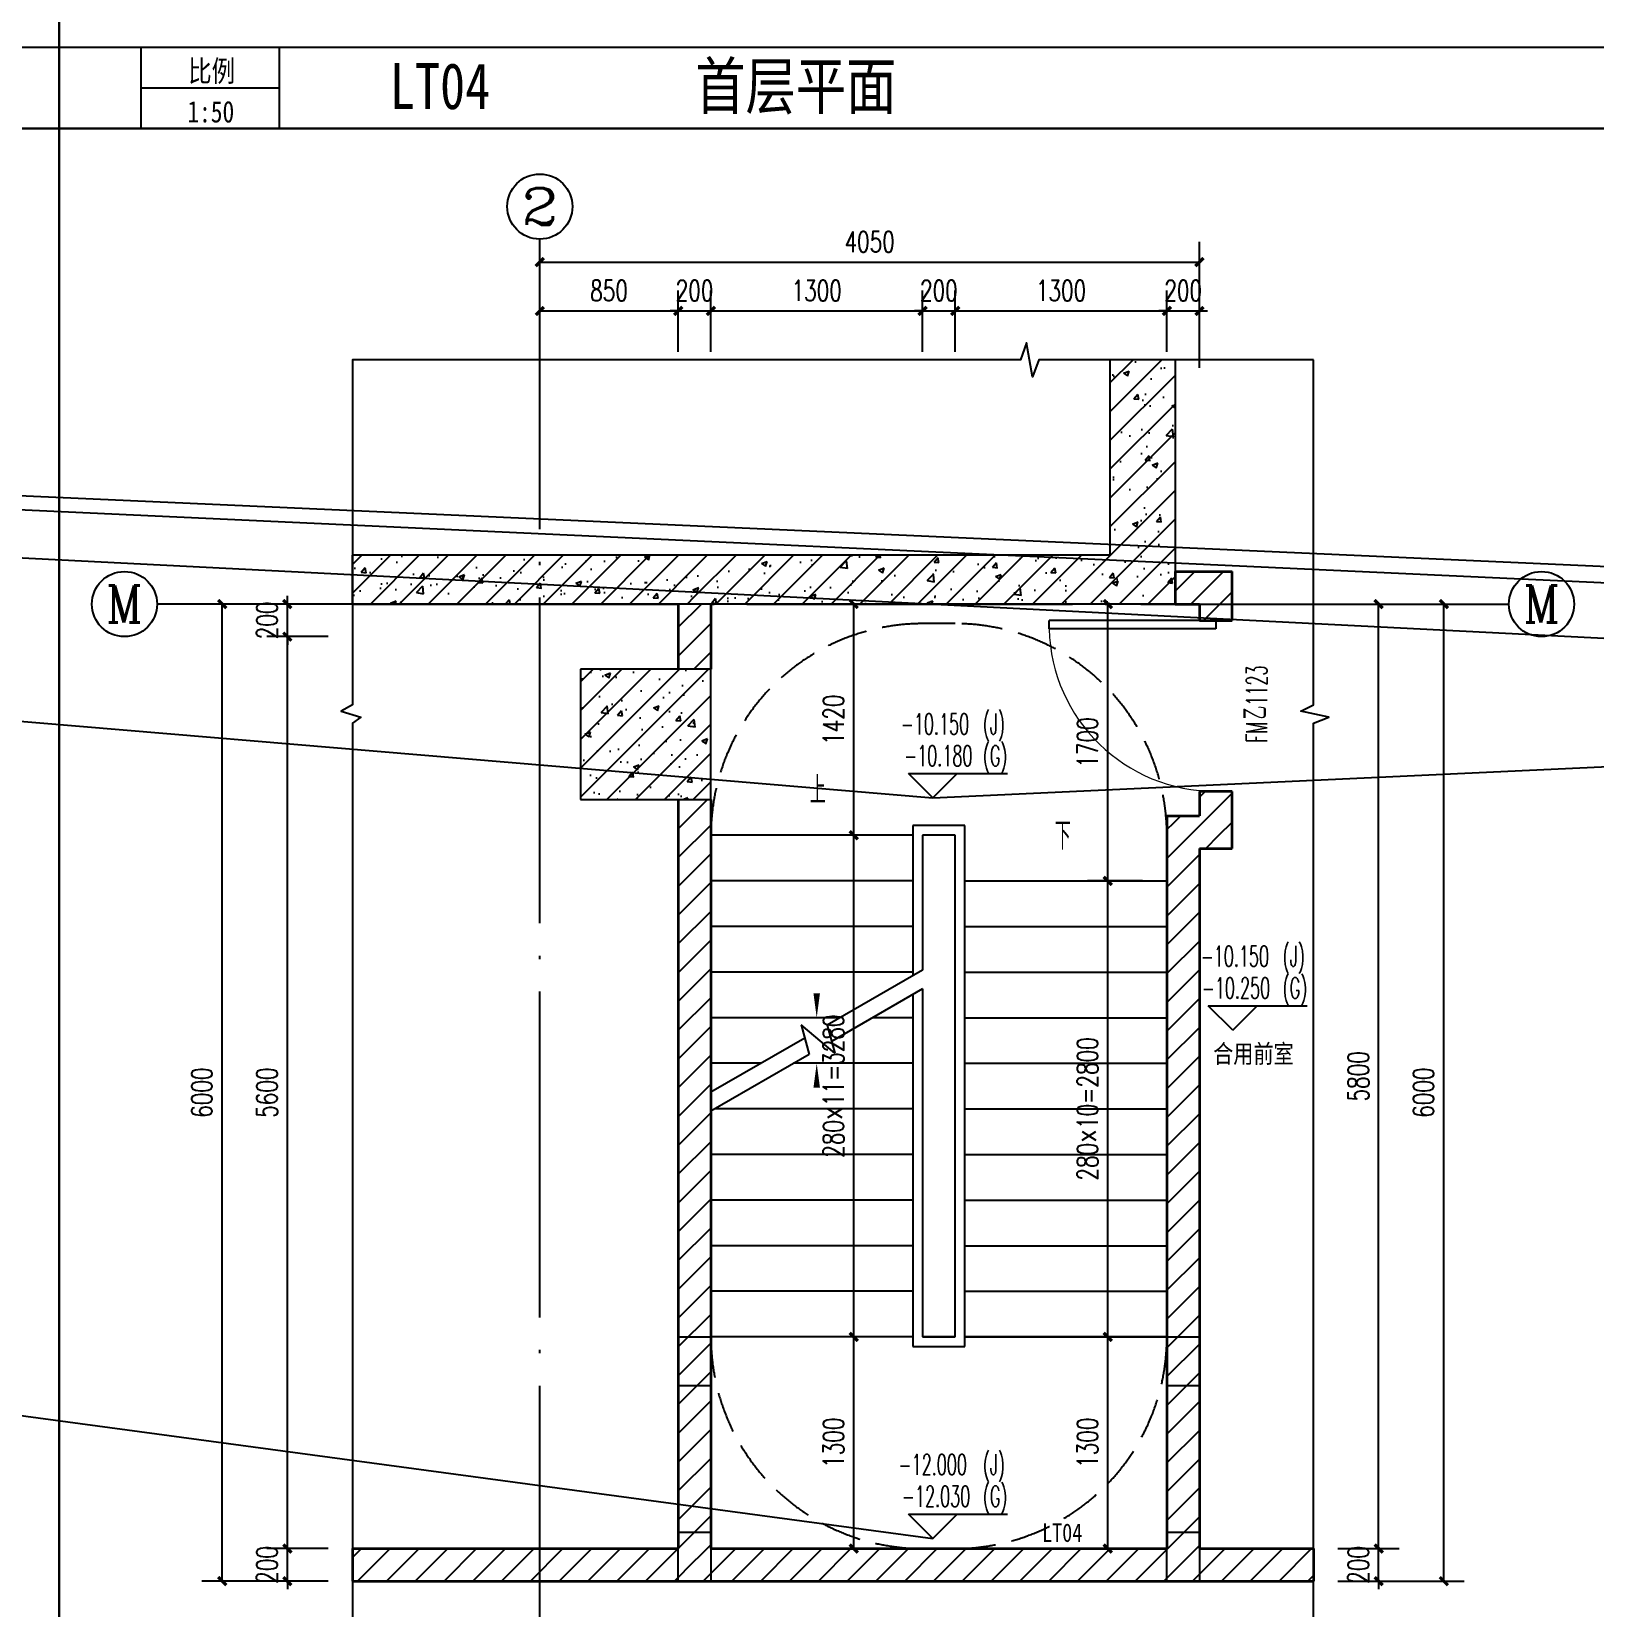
# Model space of a CAD drawing. Header units: millimetres. Extents: x 434053 to 1059003, y -2417481 to 936527.
# Drawn here: x 588680 to 598276, y -1800838 to -1791160 of the extents above; entities that cross this region are included whole.
import ezdxf
from ezdxf.enums import TextEntityAlignment as Align

# ---------------------------------------------------------------- set-up
doc = ezdxf.new("R2010")
doc.units = ezdxf.units.MM
doc.header["$LTSCALE"] = 1000
doc.header["$MEASUREMENT"] = 0
doc.linetypes.add('DASH', pattern=[0.35, 0.25, -0.1])
doc.linetypes.add('DOTE', pattern=[2.42, 2, -0.2, 0.02, -0.2])
doc.layers.get('Defpoints').update_dxf_attribs({"color": 6})
doc.layers.add('20221202建筑修改', color=6, linetype='Continuous', plot=False)
doc.layers.add('A-ANNO-TEXT', color=7, linetype='Continuous', lineweight=25)
doc.layers.add('A-WALL', color=5, linetype='Continuous', lineweight=35)
for name, color, linetype in [('A-AXIS', 16, 'DOTE'), ('A-WALL-PATT', 8, 'Continuous'), ('AXIS', 3, 'Continuous'), ('AXIS_TEXT', 7, 'Continuous'), ('COLUMN', 5, 'Continuous'), ('DIM_ELEV', 3, 'Continuous'), ('DIM_SYMB', 3, 'Continuous'), ('DOOR_FIRE', 4, 'Continuous'), ('DOOR_FIRE_TEXT', 7, 'Continuous'), ('HZHZNEWPLOTLAYER#@$TT', 7, 'Continuous'), ('PUB_DIM', 83, 'Continuous'), ('PUB_HATCH', 8, 'Continuous'), ('PUB_TEXT', 7, 'Continuous'), ('STAIR', 2, 'Continuous'), ('TZ', 6, 'Continuous'), ('人防墙', 6, 'Continuous')]:
    doc.layers.add(name, color=color, linetype=linetype)
doc.styles.add('_TCH_AXIS', font='COMPLEX', dxfattribs={"bigfont": 'GBCBIG'})
doc.styles.add('_TCH_DIM', font='SIMPLEX.shx', dxfattribs={"width": 0.8, "height": 3, "bigfont": 'GBCBIG.shx'})
doc.styles.add('_TCH_DIM_T3', font='SIMPLEX', dxfattribs={"width": 0.705882, "bigfont": 'GBCBIG'})
doc.styles.add('_TCH_WINDOW', font='SIMPLEX.shx', dxfattribs={"width": 0.8, "height": 3.5, "bigfont": 'GBCBIG.shx'})
doc.styles.add('COMPLEX', font='COMPLEX')
doc.styles.add('TITXV', font='', dxfattribs={"width": 0.8})
doc.styles.add('宋体', font='', dxfattribs={"width": 0.8})
doc.styles.get('TITXV').set_extended_font_data('SimSun')
doc.styles.get('宋体').set_extended_font_data('SimSun')
doc.dimstyles.new('_TCH_ARCH&&50', dxfattribs={"dimtxt": 127.5, "dimasz": 50, "dimexe": 125, "dimexo": 150, "dimgap": 61.25, "dimtad": 1, "dimdec": 0, "dimzin": 0, "dimdsep": 46, "dimtxsty": '_TCH_DIM_T3', "dimblk": 'ARCHTICK', "dimcen": 0.09, "dimclrt": 7, "dimazin": 2, "dimtfac": 1, "dimtdec": 0, "dimtix": 1, "dimtmove": 2, "dimatfit": 3, "dimfxl": 1, "dimtolj": 1, "dimtzin": 0, "dimarcsym": 0})
pattern_1 = [(45, (-1713816.56, -1462893.01), (-88.388383, 88.388383), [])]
pattern_2 = [(45, (-1713816.56, -1462982.77), (-88.3883476, 88.3883476), []), (50, (-1713816.56, -1462982.77), (358.63009, -31.376067), [37.5, -412.5]), (355, (-1713816.56, -1462982.77), (-69.375667, 376.096067), [30, -330]), (100.4514, (-1713786.68, -1462985.4), (289.25469, 344.71977), [31.870095, -350.571056]), (46.1842, (-1713816.56, -1462882.77), (533.620524, -82.75951), [56.25, -618.75]), (96.6356, (-1713772.1, -1462889.67), (467.33135, 487.05894), [47.80514, -525.8565]), (351.1842, (-1713816.56, -1462882.77), (467.33097, 487.0593), [45, -495]), (21, (-1713766.56, -1462907.77), (298.453526, -201.309445), [37.5, -412.5]), (326, (-1713766.56, -1462907.77), (121.657666, 362.57502), [30, -330]), (71.4514, (-1713741.7, -1462924.55), (420.111314, 161.26525), [31.870095, -350.571056]), (37.5, (-1713816.56, -1462982.77), (6.079928, 166.446927), [0, -326, 0, -335, 0, -331.25]), (7.5, (-1713816.56, -1462982.77), (131.534769, 197.205856), [0, -191, 0, -318.5, 0, -126.25]), (327.5, (-1713928.06, -1462982.77), (266.911218, -11.277436), [0, -125, 0, -390, 0, -517.5]), (317.5, (-1713978.06, -1462982.77), (291.593085, 50.05249), [0, -162.5, 0, -259, 0, -367.5])]

# ---------------------------------------------------------------- blocks, each defined once
blk = doc.blocks.new('A$C1A944FEE')
for p, q in [((0, 500), (9550, 500)), ((500, 500), (500, 0)), ((1350, 500), (1350, 0)), ((500, 250), (1350, 250))]:
    blk.add_line(p, q)
blk.add_lwpolyline([(0, 11820), (9550, 11820), (9550, 0), (0, 0)], close=True)
at = {"layer": 'PUB_TEXT', "style": '宋体', "width": 0.8}
for s, p in [('比例', (791.2, 287.5)), ('1:50', (786.2, 37.5))]:
    blk.add_text(s, height=132.17, dxfattribs=at).set_placement(p)
blk = doc.blocks.new('_AXISO')
blk.add_circle((0, 0), 0.5)
at = {"layer": 'AXIS_TEXT', "style": 'COMPLEX', "width": 1.041667}
blk.add_attdef('A', text='', height=0.56, dxfattribs=at).set_placement((-0.25, -0.28), (0.25, -0.28), align=Align.FIT)
blk = doc.blocks.new('_ArchTick')
at = {"color": 0, "linetype": 'ByBlock', "const_width": 0.4}
blk.add_lwpolyline([(-0.5, -0.5), (0.5, 0.5)], dxfattribs=at)
blk = doc.blocks.new('*D2411')
at = {"layer": 'Defpoints', "color": 0, "transparency": 16777216}
for p in [(6800, 10500), (2750, 9700), (6800, 9700)]:
    blk.add_point(p, dxfattribs=at)
at = {"layer": 'PUB_DIM', "color": 0, "lineweight": -2, "transparency": 16777216}
for p, q in [((2750, 9850), (2750, 10625)), ((6800, 9850), (6800, 10625)), ((2750, 10500), (6800, 10500))]:
    blk.add_line(p, q, dxfattribs=at)
at = {"layer": 'PUB_DIM', "color": 0, "lineweight": -2, "transparency": 16777216, "xscale": 50, "yscale": 50, "zscale": 50, "rotation": 180}
blk.add_blockref('_ArchTick', (2750, 10500), dxfattribs=at)
at = {"layer": 'PUB_DIM', "color": 0, "lineweight": -2, "transparency": 16777216, "xscale": 50, "yscale": 50, "zscale": 50}
blk.add_blockref('_ArchTick', (6800, 10500), dxfattribs=at)
at = {"layer": 'PUB_DIM', "color": 7, "transparency": 16777216, "insert": (4775, 10625), "char_height": 127.5, "attachment_point": 5, "style": '_TCH_DIM_T3'}
blk.add_mtext('\\A1;4050', dxfattribs=at)
blk = doc.blocks.new('*D2413')
at = {"layer": 'Defpoints', "color": 0, "transparency": 16777216}
for p in [(800, 8400), (1600, 8400), (1600, 2400)]:
    blk.add_point(p, dxfattribs=at)
at = {"layer": 'PUB_DIM', "color": 0, "lineweight": -2, "transparency": 16777216}
for p, q in [((1450, 8400), (675, 8400)), ((800, 2400), (800, 8400)), ((1450, 2400), (675, 2400))]:
    blk.add_line(p, q, dxfattribs=at)
at = {"layer": 'PUB_DIM', "color": 0, "lineweight": -2, "transparency": 16777216, "xscale": 50, "yscale": 50, "zscale": 50}
for p, rotation in [((800, 8400), 90), ((800, 2400), 270)]:
    blk.add_blockref('_ArchTick', p, dxfattribs=dict(at, rotation=rotation))
at = {"layer": 'PUB_DIM', "color": 7, "transparency": 16777216, "insert": (675, 5400), "char_height": 127.5, "attachment_point": 5, "rotation": 90, "style": '_TCH_DIM_T3'}
blk.add_mtext('\\A1;6000', dxfattribs=at)
blk = doc.blocks.new('*D2414')
at = {"layer": 'Defpoints', "color": 0, "transparency": 16777216}
for p in [(7500, 8400), (8300, 8400), (7500, 2400)]:
    blk.add_point(p, dxfattribs=at)
at = {"layer": 'PUB_DIM', "color": 0, "lineweight": -2, "transparency": 16777216}
for p, q in [((7650, 8400), (8425, 8400)), ((8300, 2400), (8300, 8400)), ((7650, 2400), (8425, 2400))]:
    blk.add_line(p, q, dxfattribs=at)
at = {"layer": 'PUB_DIM', "color": 0, "lineweight": -2, "transparency": 16777216, "xscale": 50, "yscale": 50, "zscale": 50}
for p, rotation in [((8300, 8400), 90), ((8300, 2400), 270)]:
    blk.add_blockref('_ArchTick', p, dxfattribs=dict(at, rotation=rotation))
at = {"layer": 'PUB_DIM', "color": 7, "transparency": 16777216, "insert": (8175, 5400), "char_height": 127.5, "attachment_point": 5, "rotation": 90, "style": '_TCH_DIM_T3'}
blk.add_mtext('\\A1;6000', dxfattribs=at)
blk = doc.blocks.new('*D2415')
at = {"layer": 'Defpoints', "color": 0, "transparency": 16777216}
for p in [(1200, 8400), (1600, 8400), (1600, 8200)]:
    blk.add_point(p, dxfattribs=at)
at = {"layer": 'PUB_DIM', "color": 0, "lineweight": -2, "transparency": 16777216}
for p, q in [((1200, 8400), (1200, 8450)), ((1450, 8400), (1075, 8400)), ((1200, 8200), (1200, 8400)), ((1450, 8200), (1075, 8200)), ((1200, 8200), (1200, 8150))]:
    blk.add_line(p, q, dxfattribs=at)
at = {"layer": 'PUB_DIM', "color": 0, "lineweight": -2, "transparency": 16777216, "xscale": 50, "yscale": 50, "zscale": 50}
for p, rotation in [((1200, 8400), 270), ((1200, 8200), 90)]:
    blk.add_blockref('_ArchTick', p, dxfattribs=dict(at, rotation=rotation))
at = {"layer": 'PUB_DIM', "color": 7, "transparency": 16777216, "insert": (1075, 8300), "char_height": 127.5, "attachment_point": 5, "rotation": 90, "style": '_TCH_DIM_T3'}
blk.add_mtext('\\A1;200', dxfattribs=at)
blk = doc.blocks.new('*D2416')
at = {"layer": 'Defpoints', "color": 0, "transparency": 16777216}
for p in [(1200, 8200), (1600, 8200), (1600, 2600.1)]:
    blk.add_point(p, dxfattribs=at)
at = {"layer": 'PUB_DIM', "color": 0, "lineweight": -2, "transparency": 16777216}
for p, q in [((1450, 8200), (1075, 8200)), ((1200, 2600.1), (1200, 8200)), ((1450, 2600.1), (1075, 2600.1))]:
    blk.add_line(p, q, dxfattribs=at)
at = {"layer": 'PUB_DIM', "color": 0, "lineweight": -2, "transparency": 16777216, "xscale": 50, "yscale": 50, "zscale": 50}
for p, rotation in [((1200, 8200), 90), ((1200, 2600.1), 270)]:
    blk.add_blockref('_ArchTick', p, dxfattribs=dict(at, rotation=rotation))
at = {"layer": 'PUB_DIM', "color": 7, "transparency": 16777216, "insert": (1075, 5400), "char_height": 127.5, "attachment_point": 5, "rotation": 90, "style": '_TCH_DIM_T3'}
blk.add_mtext('\\A1;5600', dxfattribs=at)
blk = doc.blocks.new('*D2417')
at = {"layer": 'Defpoints', "color": 0, "transparency": 16777216}
for p in [(1200, 2600.1), (1600, 2600.1), (1600, 2400)]:
    blk.add_point(p, dxfattribs=at)
at = {"layer": 'PUB_DIM', "color": 0, "lineweight": -2, "transparency": 16777216}
for p, q in [((1200, 2600.1), (1200, 2650.1)), ((1450, 2600.1), (1075, 2600.1)), ((1200, 2400), (1200, 2600.1)), ((1450, 2400), (1075, 2400)), ((1200, 2400), (1200, 2350))]:
    blk.add_line(p, q, dxfattribs=at)
at = {"layer": 'PUB_DIM', "color": 0, "lineweight": -2, "transparency": 16777216, "xscale": 50, "yscale": 50, "zscale": 50}
for p, rotation in [((1200, 2600.1), 270), ((1200, 2400), 90)]:
    blk.add_blockref('_ArchTick', p, dxfattribs=dict(at, rotation=rotation))
at = {"layer": 'PUB_DIM', "color": 7, "transparency": 16777216, "insert": (1075, 2500), "char_height": 127.5, "attachment_point": 5, "rotation": 90, "style": '_TCH_DIM_T3'}
blk.add_mtext('\\A1;200', dxfattribs=at)
blk = doc.blocks.new('*D2418')
at = {"layer": 'Defpoints', "color": 0, "transparency": 16777216}
for p in [(7500, 8400), (7900, 8400), (7500, 2600)]:
    blk.add_point(p, dxfattribs=at)
at = {"layer": 'PUB_DIM', "color": 0, "lineweight": -2, "transparency": 16777216}
for p, q in [((7650, 8400), (8025, 8400)), ((7900, 2600), (7900, 8400)), ((7650, 2600), (8025, 2600))]:
    blk.add_line(p, q, dxfattribs=at)
at = {"layer": 'PUB_DIM', "color": 0, "lineweight": -2, "transparency": 16777216, "xscale": 50, "yscale": 50, "zscale": 50}
for p, rotation in [((7900, 8400), 90), ((7900, 2600), 270)]:
    blk.add_blockref('_ArchTick', p, dxfattribs=dict(at, rotation=rotation))
at = {"layer": 'PUB_DIM', "color": 7, "transparency": 16777216, "insert": (7775, 5500), "char_height": 127.5, "attachment_point": 5, "rotation": 90, "style": '_TCH_DIM_T3'}
blk.add_mtext('\\A1;5800', dxfattribs=at)
blk = doc.blocks.new('*D2419')
at = {"layer": 'Defpoints', "color": 0, "transparency": 16777216}
for p in [(7500, 2600), (7900, 2600), (7500, 2400)]:
    blk.add_point(p, dxfattribs=at)
at = {"layer": 'PUB_DIM', "color": 0, "lineweight": -2, "transparency": 16777216}
for p, q in [((7900, 2600), (7900, 2650)), ((7650, 2600), (8025, 2600)), ((7900, 2400), (7900, 2600)), ((7650, 2400), (8025, 2400)), ((7900, 2400), (7900, 2350))]:
    blk.add_line(p, q, dxfattribs=at)
at = {"layer": 'PUB_DIM', "color": 0, "lineweight": -2, "transparency": 16777216, "xscale": 50, "yscale": 50, "zscale": 50}
for p, rotation in [((7900, 2600), 270), ((7900, 2400), 90)]:
    blk.add_blockref('_ArchTick', p, dxfattribs=dict(at, rotation=rotation))
at = {"layer": 'PUB_DIM', "color": 7, "transparency": 16777216, "insert": (7775, 2500), "char_height": 127.5, "attachment_point": 5, "rotation": 90, "style": '_TCH_DIM_T3'}
blk.add_mtext('\\A1;200', dxfattribs=at)
blk = doc.blocks.new('*D2426')
at = {"layer": 'Defpoints', "color": 0, "transparency": 16777216}
for p in [(3600, 10200), (2750, 9800), (3600, 9800)]:
    blk.add_point(p, dxfattribs=at)
at = {"layer": 'PUB_DIM', "color": 0, "lineweight": -2, "transparency": 16777216}
for p, q in [((2750, 9950), (2750, 10325)), ((3600, 9950), (3600, 10325)), ((2750, 10200), (3600, 10200))]:
    blk.add_line(p, q, dxfattribs=at)
at = {"layer": 'PUB_DIM', "color": 0, "lineweight": -2, "transparency": 16777216, "xscale": 50, "yscale": 50, "zscale": 50, "rotation": 180}
blk.add_blockref('_ArchTick', (2750, 10200), dxfattribs=at)
at = {"layer": 'PUB_DIM', "color": 0, "lineweight": -2, "transparency": 16777216, "xscale": 50, "yscale": 50, "zscale": 50}
blk.add_blockref('_ArchTick', (3600, 10200), dxfattribs=at)
at = {"layer": 'PUB_DIM', "color": 7, "transparency": 16777216, "insert": (3175, 10325), "char_height": 127.5, "attachment_point": 5, "style": '_TCH_DIM_T3'}
blk.add_mtext('\\A1;850', dxfattribs=at)
blk = doc.blocks.new('*D2427')
at = {"layer": 'Defpoints', "color": 0, "transparency": 16777216}
for p in [(3800, 10200), (3600, 9800), (3800, 9800)]:
    blk.add_point(p, dxfattribs=at)
at = {"layer": 'PUB_DIM', "color": 0, "lineweight": -2, "transparency": 16777216}
for p, q in [((3600, 9950), (3600, 10325)), ((3800, 9950), (3800, 10325)), ((3600, 10200), (3550, 10200)), ((3600, 10200), (3800, 10200)), ((3800, 10200), (3850, 10200))]:
    blk.add_line(p, q, dxfattribs=at)
at = {"layer": 'PUB_DIM', "color": 0, "lineweight": -2, "transparency": 16777216, "xscale": 50, "yscale": 50, "zscale": 50}
blk.add_blockref('_ArchTick', (3600, 10200), dxfattribs=at)
at = {"layer": 'PUB_DIM', "color": 0, "lineweight": -2, "transparency": 16777216, "xscale": 50, "yscale": 50, "zscale": 50, "rotation": 180}
blk.add_blockref('_ArchTick', (3800, 10200), dxfattribs=at)
at = {"layer": 'PUB_DIM', "color": 7, "transparency": 16777216, "insert": (3700, 10325), "char_height": 127.5, "attachment_point": 5, "style": '_TCH_DIM_T3'}
blk.add_mtext('\\A1;200', dxfattribs=at)
blk = doc.blocks.new('*D2428')
at = {"layer": 'Defpoints', "color": 0, "transparency": 16777216}
for p in [(5100, 10200), (3800, 9800), (5100, 9800)]:
    blk.add_point(p, dxfattribs=at)
at = {"layer": 'PUB_DIM', "color": 0, "lineweight": -2, "transparency": 16777216}
for p, q in [((3800, 9950), (3800, 10325)), ((5100, 9950), (5100, 10325)), ((3800, 10200), (5100, 10200))]:
    blk.add_line(p, q, dxfattribs=at)
at = {"layer": 'PUB_DIM', "color": 0, "lineweight": -2, "transparency": 16777216, "xscale": 50, "yscale": 50, "zscale": 50, "rotation": 180}
blk.add_blockref('_ArchTick', (3800, 10200), dxfattribs=at)
at = {"layer": 'PUB_DIM', "color": 0, "lineweight": -2, "transparency": 16777216, "xscale": 50, "yscale": 50, "zscale": 50}
blk.add_blockref('_ArchTick', (5100, 10200), dxfattribs=at)
at = {"layer": 'PUB_DIM', "color": 7, "transparency": 16777216, "insert": (4450, 10325), "char_height": 127.5, "attachment_point": 5, "style": '_TCH_DIM_T3'}
blk.add_mtext('\\A1;1300', dxfattribs=at)
blk = doc.blocks.new('*D2429')
at = {"layer": 'Defpoints', "color": 0, "transparency": 16777216}
for p in [(5300, 10200), (5100, 9800), (5300, 9800)]:
    blk.add_point(p, dxfattribs=at)
at = {"layer": 'PUB_DIM', "color": 0, "lineweight": -2, "transparency": 16777216}
for p, q in [((5100, 9950), (5100, 10325)), ((5300, 9950), (5300, 10325)), ((5100, 10200), (5050, 10200)), ((5100, 10200), (5300, 10200)), ((5300, 10200), (5350, 10200))]:
    blk.add_line(p, q, dxfattribs=at)
at = {"layer": 'PUB_DIM', "color": 0, "lineweight": -2, "transparency": 16777216, "xscale": 50, "yscale": 50, "zscale": 50}
blk.add_blockref('_ArchTick', (5100, 10200), dxfattribs=at)
at = {"layer": 'PUB_DIM', "color": 0, "lineweight": -2, "transparency": 16777216, "xscale": 50, "yscale": 50, "zscale": 50, "rotation": 180}
blk.add_blockref('_ArchTick', (5300, 10200), dxfattribs=at)
at = {"layer": 'PUB_DIM', "color": 7, "transparency": 16777216, "insert": (5200, 10325), "char_height": 127.5, "attachment_point": 5, "style": '_TCH_DIM_T3'}
blk.add_mtext('\\A1;200', dxfattribs=at)
blk = doc.blocks.new('*D2430')
at = {"layer": 'Defpoints', "color": 0, "transparency": 16777216}
for p in [(6600, 10200), (5300, 9800), (6600, 9800)]:
    blk.add_point(p, dxfattribs=at)
at = {"layer": 'PUB_DIM', "color": 0, "lineweight": -2, "transparency": 16777216}
for p, q in [((5300, 9950), (5300, 10325)), ((6600, 9950), (6600, 10325)), ((5300, 10200), (6600, 10200))]:
    blk.add_line(p, q, dxfattribs=at)
at = {"layer": 'PUB_DIM', "color": 0, "lineweight": -2, "transparency": 16777216, "xscale": 50, "yscale": 50, "zscale": 50, "rotation": 180}
blk.add_blockref('_ArchTick', (5300, 10200), dxfattribs=at)
at = {"layer": 'PUB_DIM', "color": 0, "lineweight": -2, "transparency": 16777216, "xscale": 50, "yscale": 50, "zscale": 50}
blk.add_blockref('_ArchTick', (6600, 10200), dxfattribs=at)
at = {"layer": 'PUB_DIM', "color": 7, "transparency": 16777216, "insert": (5950, 10325), "char_height": 127.5, "attachment_point": 5, "style": '_TCH_DIM_T3'}
blk.add_mtext('\\A1;1300', dxfattribs=at)
blk = doc.blocks.new('*D2431')
at = {"layer": 'Defpoints', "color": 0, "transparency": 16777216}
for p in [(6800, 10200), (6600, 9800), (6800, 9800)]:
    blk.add_point(p, dxfattribs=at)
at = {"layer": 'PUB_DIM', "color": 0, "lineweight": -2, "transparency": 16777216}
for p, q in [((6600, 9950), (6600, 10325)), ((6800, 9950), (6800, 10325)), ((6600, 10200), (6550, 10200)), ((6600, 10200), (6800, 10200)), ((6800, 10200), (6850, 10200))]:
    blk.add_line(p, q, dxfattribs=at)
at = {"layer": 'PUB_DIM', "color": 0, "lineweight": -2, "transparency": 16777216, "xscale": 50, "yscale": 50, "zscale": 50}
blk.add_blockref('_ArchTick', (6600, 10200), dxfattribs=at)
at = {"layer": 'PUB_DIM', "color": 0, "lineweight": -2, "transparency": 16777216, "xscale": 50, "yscale": 50, "zscale": 50, "rotation": 180}
blk.add_blockref('_ArchTick', (6800, 10200), dxfattribs=at)
at = {"layer": 'PUB_DIM', "color": 7, "transparency": 16777216, "insert": (6700, 10325), "char_height": 127.5, "attachment_point": 5, "style": '_TCH_DIM_T3'}
blk.add_mtext('\\A1;200', dxfattribs=at)
blk = doc.blocks.new('A$C41BC708E')
at = {"layer": 'TZ'}
for points in [[(59584.4, 2059), (59584.4, 1759), (59384.4, 1759), (59384.4, 2059)], [(62584.4, 2059), (62584.4, 1759), (62384.4, 1759), (62384.4, 2059)], [(59584.4, 859), (59584.4, 559), (59384.4, 559), (59384.4, 859)], [(62584.4, 859), (62584.4, 559), (62384.4, 559), (62384.4, 859)]]:
    blk.add_lwpolyline(points, close=True, dxfattribs=at)
blk = doc.blocks.new('*D2374')
at = {"layer": 'Defpoints', "color": 0, "transparency": 16777216}
for p in [(593728.4, -1799176.3), (594090.9, -1799176.3), (594090.9, -1800476.3)]:
    blk.add_point(p, dxfattribs=at)
at = {"layer": 'PUB_DIM', "color": 0, "lineweight": -2, "transparency": 16777216}
for p, q in [((593940.9, -1799176.3), (593603.4, -1799176.3)), ((593728.4, -1800476.3), (593728.4, -1799176.3)), ((593940.9, -1800476.3), (593603.4, -1800476.3))]:
    blk.add_line(p, q, dxfattribs=at)
at = {"layer": 'PUB_DIM', "color": 0, "lineweight": -2, "transparency": 16777216, "xscale": 50, "yscale": 50, "zscale": 50}
for p, rotation in [((593728.4, -1799176.3), 90), ((593728.4, -1800476.3), 270)]:
    blk.add_blockref('_ArchTick', p, dxfattribs=dict(at, rotation=rotation))
at = {"layer": 'PUB_DIM', "color": 7, "transparency": 16777216, "insert": (593603.4, -1799826.3), "char_height": 127.5, "attachment_point": 5, "rotation": 90, "style": '_TCH_DIM_T3'}
blk.add_mtext('\\A1;1300', dxfattribs=at)
blk = doc.blocks.new('*D2375')
at = {"layer": 'Defpoints', "color": 0, "transparency": 16777216}
for p in [(593728.4, -1796096.3), (594090.9, -1796096.3), (594090.9, -1799176.3)]:
    blk.add_point(p, dxfattribs=at)
at = {"layer": 'PUB_DIM', "color": 0, "lineweight": -2, "transparency": 16777216}
for p, q in [((593940.9, -1796096.3), (593603.4, -1796096.3)), ((593728.4, -1799176.3), (593728.4, -1796096.3)), ((593940.9, -1799176.3), (593603.4, -1799176.3))]:
    blk.add_line(p, q, dxfattribs=at)
at = {"layer": 'PUB_DIM', "color": 0, "lineweight": -2, "transparency": 16777216, "xscale": 50, "yscale": 50, "zscale": 50}
for p, rotation in [((593728.4, -1796096.3), 90), ((593728.4, -1799176.3), 270)]:
    blk.add_blockref('_ArchTick', p, dxfattribs=dict(at, rotation=rotation))
at = {"layer": 'PUB_DIM', "color": 7, "transparency": 16777216, "insert": (593603.4, -1797636.3), "char_height": 127.5, "attachment_point": 5, "rotation": 90, "style": '_TCH_DIM_T3'}
blk.add_mtext('\\A1;280×11=3280', dxfattribs=at)
blk = doc.blocks.new('*D2376')
at = {"layer": 'Defpoints', "color": 0, "transparency": 16777216}
for p in [(593728.4, -1794676.3), (594090.9, -1794676.3), (594090.9, -1796096.3)]:
    blk.add_point(p, dxfattribs=at)
at = {"layer": 'PUB_DIM', "color": 0, "lineweight": -2, "transparency": 16777216}
for p, q in [((593940.9, -1794676.3), (593603.4, -1794676.3)), ((593728.4, -1796096.3), (593728.4, -1794676.3)), ((593940.9, -1796096.3), (593603.4, -1796096.3))]:
    blk.add_line(p, q, dxfattribs=at)
at = {"layer": 'PUB_DIM', "color": 0, "lineweight": -2, "transparency": 16777216, "xscale": 50, "yscale": 50, "zscale": 50}
for p, rotation in [((593728.4, -1794676.3), 90), ((593728.4, -1796096.3), 270)]:
    blk.add_blockref('_ArchTick', p, dxfattribs=dict(at, rotation=rotation))
at = {"layer": 'PUB_DIM', "color": 7, "transparency": 16777216, "insert": (593603.4, -1795386.3), "char_height": 127.5, "attachment_point": 5, "rotation": 90, "style": '_TCH_DIM_T3'}
blk.add_mtext('\\A1;1420', dxfattribs=at)
blk = doc.blocks.new('*D2377')
at = {"layer": 'Defpoints', "color": 0, "transparency": 16777216}
for p in [(595288.4, -1799176.3), (595650.9, -1799176.3), (595650.9, -1800476.3)]:
    blk.add_point(p, dxfattribs=at)
at = {"layer": 'PUB_DIM', "color": 0, "lineweight": -2, "transparency": 16777216}
for p, q in [((595500.9, -1799176.3), (595163.4, -1799176.3)), ((595288.4, -1800476.3), (595288.4, -1799176.3)), ((595500.9, -1800476.3), (595163.4, -1800476.3))]:
    blk.add_line(p, q, dxfattribs=at)
at = {"layer": 'PUB_DIM', "color": 0, "lineweight": -2, "transparency": 16777216, "xscale": 50, "yscale": 50, "zscale": 50}
for p, rotation in [((595288.4, -1799176.3), 90), ((595288.4, -1800476.3), 270)]:
    blk.add_blockref('_ArchTick', p, dxfattribs=dict(at, rotation=rotation))
at = {"layer": 'PUB_DIM', "color": 7, "transparency": 16777216, "insert": (595163.4, -1799826.3), "char_height": 127.5, "attachment_point": 5, "rotation": 90, "style": '_TCH_DIM_T3'}
blk.add_mtext('\\A1;1300', dxfattribs=at)
blk = doc.blocks.new('*D2378')
at = {"layer": 'Defpoints', "color": 0, "transparency": 16777216}
for p in [(595288.4, -1796376.3), (595650.9, -1796376.3), (595650.9, -1799176.3)]:
    blk.add_point(p, dxfattribs=at)
at = {"layer": 'PUB_DIM', "color": 0, "lineweight": -2, "transparency": 16777216}
for p, q in [((595500.9, -1796376.3), (595163.4, -1796376.3)), ((595288.4, -1799176.3), (595288.4, -1796376.3)), ((595500.9, -1799176.3), (595163.4, -1799176.3))]:
    blk.add_line(p, q, dxfattribs=at)
at = {"layer": 'PUB_DIM', "color": 0, "lineweight": -2, "transparency": 16777216, "xscale": 50, "yscale": 50, "zscale": 50}
for p, rotation in [((595288.4, -1796376.3), 90), ((595288.4, -1799176.3), 270)]:
    blk.add_blockref('_ArchTick', p, dxfattribs=dict(at, rotation=rotation))
at = {"layer": 'PUB_DIM', "color": 7, "transparency": 16777216, "insert": (595163.4, -1797776.3), "char_height": 127.5, "attachment_point": 5, "rotation": 90, "style": '_TCH_DIM_T3'}
blk.add_mtext('\\A1;280×10=2800', dxfattribs=at)
blk = doc.blocks.new('*D2379')
at = {"layer": 'Defpoints', "color": 0, "transparency": 16777216}
for p in [(595288.4, -1794676.3), (595650.9, -1794676.3), (595650.9, -1796376.3)]:
    blk.add_point(p, dxfattribs=at)
at = {"layer": 'PUB_DIM', "color": 0, "lineweight": -2, "transparency": 16777216}
for p, q in [((595500.9, -1794676.3), (595163.4, -1794676.3)), ((595288.4, -1796376.3), (595288.4, -1794676.3)), ((595500.9, -1796376.3), (595163.4, -1796376.3))]:
    blk.add_line(p, q, dxfattribs=at)
at = {"layer": 'PUB_DIM', "color": 0, "lineweight": -2, "transparency": 16777216, "xscale": 50, "yscale": 50, "zscale": 50}
for p, rotation in [((595288.4, -1794676.3), 90), ((595288.4, -1796376.3), 270)]:
    blk.add_blockref('_ArchTick', p, dxfattribs=dict(at, rotation=rotation))
at = {"layer": 'PUB_DIM', "color": 7, "transparency": 16777216, "insert": (595163.4, -1795526.3), "char_height": 127.5, "attachment_point": 5, "rotation": 90, "style": '_TCH_DIM_T3'}
blk.add_mtext('\\A1;1700', dxfattribs=at)
blk = doc.blocks.new('$DorLib2D$00000001')
for p, q in [((0.45, 0.975), (0.5, 0.975)), ((0.45, 0), (0.45, 0.975)), ((0.5, 0), (0.5, 0.975)), ((0.5, 0), (0.45, 0))]:
    blk.add_line(p, q)
at = {"lineweight": 13}
blk.add_arc((0.475, 0), 0.975, 91.46928, 180, dxfattribs=at)
blk = doc.blocks.new('A$C2FA77C9D')
at = {"layer": 'A-AXIS'}
for p, q in [((2750, 1600), (2750, 9900)), ((1600, 8400), (7500, 8400))]:
    blk.add_line(p, q, dxfattribs=at)
at = {"layer": 'AXIS'}
for p, q in [((2750, 10100), (2750, 10641)), ((1600, 8400), (400, 8400)), ((7500, 8400), (8700, 8400))]:
    blk.add_line(p, q, dxfattribs=at)
at = {"layer": 'DIM_SYMB'}
blk.add_lwpolyline([(7500, 9900), (5813.4, 9900), (5775.2, 9795), (5738.2, 10005), (5700.9, 9900), (1600, 9900), (1600, 7780.9), (1530.8, 7742.7), (1650.7, 7705.7), (1600, 7668.4), (1600, 1600), (5700.9, 1600), (5738.2, 1693.7), (5770.8, 1519), (5813.4, 1600), (7500, 1600), (7500, 7668.4), (7595, 7705.7), (7421.8, 7742.7), (7500, 7780.9), (7500, 9900)], dxfattribs=at)
at = {"layer": 'AXIS'}
ref = blk.add_blockref('_AXISO', (2750, 10841), dxfattribs=dict(at, xscale=400, yscale=400, zscale=400))
ref.add_attrib('A', '2', dxfattribs={"layer": 'AXIS_TEXT', "height": 226.3, "style": '_TCH_AXIS', "width": 1.5}).set_placement((2636.9, 10727.9), (2863.1, 10727.9), align=Align.FIT)
ref = blk.add_blockref('_AXISO', (200, 8400), dxfattribs=dict(at, xscale=400, yscale=400, zscale=400))
ref.add_attrib('A', 'M', dxfattribs={"layer": 'AXIS_TEXT', "height": 226.3, "style": '_TCH_AXIS'}).set_placement((86.9, 8286.9), (313.1, 8286.9), align=Align.FIT)
ref = blk.add_blockref('_AXISO', (8900, 8400), dxfattribs=dict(at, xscale=400, yscale=400, zscale=400))
ref.add_attrib('A', 'M', dxfattribs={"layer": 'AXIS_TEXT', "height": 226.3, "style": '_TCH_AXIS'}).set_placement((8786.9, 8286.9), (9013.1, 8286.9), align=Align.FIT)
at = {"layer": 'PUB_DIM'}
for p1, p2, distance, picture, middle in [((2750, 9700), (6800, 9700), 800, '*D2411', (4775, 10625)), ((2750, 9800), (3600, 9800), 400, '*D2426', (3175, 10325)), ((3600, 9800), (3800, 9800), 400, '*D2427', (3700, 10325)), ((3800, 9800), (5100, 9800), 400, '*D2428', (4450, 10325)), ((5100, 9800), (5300, 9800), 400, '*D2429', (5200, 10325)), ((5300, 9800), (6600, 9800), 400, '*D2430', (5950, 10325)), ((6600, 9800), (6800, 9800), 400, '*D2431', (6700, 10325)), ((1600, 2400), (1600, 8400), 800, '*D2413', (675, 5400)), ((1600, 8200), (1600, 8400), 400, '*D2415', (1075, 8300)), ((7500, 2400), (7500, 8400), -800, '*D2414', (8175, 5400)), ((7500, 2600), (7500, 8400), -400, '*D2418', (7775, 5500)), ((1600, 2600.1), (1600, 8200), 400, '*D2416', (1075, 5400)), ((1600, 2400), (1600, 2600.1), 400, '*D2417', (1075, 2500)), ((7500, 2400), (7500, 2600), -400, '*D2419', (7775, 2500))]:
    dim = blk.add_aligned_dim(p1=p1, p2=p2, distance=distance, dimstyle='_TCH_ARCH&&50', dxfattribs=at)
    dim.commit()
    dim.dimension.update_dxf_attribs({"geometry": picture, "text_midpoint": middle})

msp = doc.modelspace()

# ---------------------------------------------------------------- hatches: boundary and pattern name
at = {"layer": 'A-WALL-PATT'}
h = msp.add_hatch(dxfattribs=at)
h.set_pattern_fill('普通砖', color=256, scale=50, style=0)
h.set_pattern_definition(pattern_1)
h.paths.add_polyline_path([(595700.9, -1794676.3), (595850.9, -1794676.3), (596050.9, -1794476.3), (595700.9, -1794476.3)])
h = msp.add_hatch(dxfattribs=at)
h.set_pattern_fill('普通砖', color=256, scale=50, style=0)
h.set_pattern_definition(pattern_1)
h.paths.add_polyline_path([(595850.9, -1794676.3), (595850.9, -1794776.3), (596050.9, -1794776.3), (596050.9, -1794476.3)])
h = msp.add_hatch(dxfattribs=at)
h.set_pattern_fill('普通砖', color=256, scale=50, style=0)
h.set_pattern_definition(pattern_1)
h.paths.add_polyline_path([(592650.9, -1795076.3), (592850.9, -1795076.3), (592850.9, -1794676.2), (592650.9, -1794676.2)])
h = msp.add_hatch(dxfattribs=at)
h.set_pattern_fill('普通砖', color=256, scale=50, style=0)
h.set_pattern_definition(pattern_1)
h.paths.add_polyline_path([(592850.9, -1795876.3), (592650.9, -1795876.3), (592650.9, -1800476.3), (592750.9, -1800542.9), (592850.9, -1800476.3)])
h = msp.add_hatch(dxfattribs=at)
h.set_pattern_fill('普通砖', color=256, scale=50, style=0)
h.set_pattern_definition(pattern_1)
h.paths.add_polyline_path([(596050.9, -1796176.3), (596050.9, -1795826.3), (595850.9, -1795826.3), (595850.9, -1795976.3)])
h = msp.add_hatch(dxfattribs=at)
h.set_pattern_fill('普通砖', color=256, scale=50, style=0)
h.set_pattern_definition(pattern_1)
h.paths.add_polyline_path([(595650.9, -1795976.3), (595850.9, -1796176.3), (596050.9, -1796176.3), (595850.9, -1795976.3)])
h = msp.add_hatch(dxfattribs=at)
h.set_pattern_fill('普通砖', color=256, scale=50, style=0)
h.set_pattern_definition(pattern_1)
h.paths.add_polyline_path([(595850.9, -1796176.3), (595650.9, -1795976.3), (595650.9, -1800476.3), (595750.9, -1800542.9), (595850.9, -1800476.3)])
h = msp.add_hatch(dxfattribs=at)
h.set_pattern_fill('普通砖', color=256, scale=50, style=0)
h.set_pattern_definition(pattern_1)
h.paths.add_polyline_path([(590650.9, -1800676.3), (592750.9, -1800676.3), (592750.9, -1800542.9), (592650.9, -1800476.3), (590650.9, -1800476.3)])
h = msp.add_hatch(dxfattribs=at)
h.set_pattern_fill('普通砖', color=256, scale=50, style=0)
h.set_pattern_definition(pattern_1)
h.paths.add_polyline_path([(592750.9, -1800542.9), (592750.9, -1800676.3), (595750.9, -1800676.3), (595750.9, -1800542.9), (595650.9, -1800476.3), (592850.9, -1800476.3)])
h = msp.add_hatch(dxfattribs=at)
h.set_pattern_fill('普通砖', color=256, scale=50, style=0)
h.set_pattern_definition(pattern_1)
h.paths.add_polyline_path([(595750.9, -1800542.9), (595750.9, -1800676.3), (596550.9, -1800676.3), (596550.9, -1800476.3), (595850.9, -1800476.3)])
at = {"layer": 'PUB_HATCH'}
h = msp.add_hatch(dxfattribs=at)
h.set_pattern_fill('钢筋混凝土', color=256, scale=50, style=0)
h.set_pattern_definition(pattern_2)
h.paths.add_polyline_path([(595300.9, -1793176.3), (595300.9, -1794376.2), (595700.9, -1794676.2), (595700.9, -1793176.3)])
h = msp.add_hatch(dxfattribs=at)
h.set_pattern_fill('钢筋混凝土', color=256, scale=50, style=0)
h.set_pattern_definition(pattern_2)
h.paths.add_polyline_path([(592750.9, -1794676.2), (592750.9, -1794376.1), (590650.9, -1794376.1), (590650.9, -1794676.1)])
h = msp.add_hatch(dxfattribs=at)
h.set_pattern_fill('钢筋混凝土', color=256, scale=50, style=0)
h.set_pattern_definition(pattern_2)
h.paths.add_polyline_path([(595700.9, -1794676.2), (595300.9, -1794376.2), (592750.9, -1794376.1), (592750.9, -1794676.2)])
h = msp.add_hatch(dxfattribs=at)
h.set_pattern_fill('钢筋混凝土', color=256, scale=50, style=0)
h.set_pattern_definition(pattern_2)
h.paths.add_polyline_path([(592050.9, -1795876.3), (592850.9, -1795876.3), (592850.9, -1795076.3), (592050.9, -1795076.3)])

# ---------------------------------------------------------------- linework, layer by layer
at = {"layer": '20221202建筑修改'}
for points in [[(500113.9, -1786928.8), (525887.9, -1786928.8), (538290.9, -1783315.3), (538775.9, -1791210.3), (594213.9, -1795866.3), (684796.6, -1791660.3), (699245.4, -1799510.3)], [(584896.1, -1796075.8), (525887.9, -1791210.3), (594213.9, -1800414.3)], [(684774.4, -1799275.3), (525887.9, -1791210.3), (702998.4, -1799360.3)], [(654124.2, -1796937.3), (525887.9, -1791210.3)]]:
    msp.add_lwpolyline(points, dxfattribs=at)
at = {"layer": 'A-WALL'}
for p, q in [((595700.9, -1794476.3), (596050.9, -1794476.3)), ((595700.9, -1794476.3), (595700.9, -1794676.3)), ((596050.9, -1794776.3), (596050.9, -1794476.3)), ((592650.9, -1794676.2), (592650.9, -1795076.3)), ((592850.9, -1794676.2), (592850.9, -1795076.3)), ((595700.9, -1794676.3), (595850.9, -1794676.3)), ((595850.9, -1794676.3), (595850.9, -1794776.3)), ((595850.9, -1794776.3), (596050.9, -1794776.3)), ((592650.9, -1795876.3), (592650.9, -1800476.3)), ((592850.9, -1795876.3), (592850.9, -1800476.3)), ((596050.9, -1795826.3), (595850.9, -1795826.3)), ((595850.9, -1795826.3), (595850.9, -1795976.3)), ((596050.9, -1796176.3), (596050.9, -1795826.3)), ((595650.9, -1795976.3), (595850.9, -1795976.3)), ((595650.9, -1795976.3), (595650.9, -1800476.3)), ((595850.9, -1796176.3), (596050.9, -1796176.3)), ((595850.9, -1796176.3), (595850.9, -1800476.3)), ((590650.9, -1800476.3), (592650.9, -1800476.3)), ((590650.9, -1800476.3), (590650.9, -1800676.3)), ((592850.9, -1800476.3), (595650.9, -1800476.3)), ((595850.9, -1800476.3), (596550.9, -1800476.3)), ((596550.9, -1800476.3), (596550.9, -1800676.3)), ((590650.9, -1800676.3), (592750.9, -1800676.3)), ((592750.9, -1800676.3), (595750.9, -1800676.3)), ((595750.9, -1800676.3), (596550.9, -1800676.3))]:
    msp.add_line(p, q, dxfattribs=at)
at = {"layer": 'COLUMN'}
for p, q in [((592850.9, -1795076.3), (592050.9, -1795076.3)), ((592050.9, -1795076.3), (592050.9, -1795876.3)), ((592850.9, -1795876.3), (592850.9, -1795076.3)), ((592050.9, -1795876.3), (592850.9, -1795876.3))]:
    msp.add_line(p, q, dxfattribs=at)
at = {"layer": 'DIM_ELEV'}
for p, q in [((594213.9, -1795866.3), (594063.9, -1795716.3)), ((594063.9, -1795716.3), (594671.7, -1795716.3)), ((594213.9, -1795866.3), (594363.9, -1795716.3)), ((596055.1, -1797292.6), (595905.1, -1797142.6)), ((595905.1, -1797142.6), (596512.9, -1797142.6)), ((596055.1, -1797292.6), (596205.1, -1797142.6)), ((594213.9, -1800414.3), (594063.9, -1800264.3)), ((594063.9, -1800264.3), (594671.7, -1800264.3)), ((594213.9, -1800414.3), (594363.9, -1800264.3))]:
    msp.add_line(p, q, dxfattribs=at)
at = {"layer": 'DIM_SYMB'}
for points in [[(593500.9, -1795956.3, 0, 0, 0), (593500.9, -1797216.3, 0, 40, 0), (593500.9, -1797066.3, 0, 0, 0)], [(595000.9, -1796236.3, 0, 0, 0), (595000.9, -1799826.2, 0, 0, 0), (593500.9, -1799826.2, 0, 0, 0), (593500.9, -1797496.3, 0, 40, 0), (593500.9, -1797646.3, 0, 0, 0)]]:
    msp.add_lwpolyline(points, format="xyseb", dxfattribs=at)
at = {"layer": 'STAIR'}
for p, q in [((594410.9, -1796036.3), (594090.9, -1796036.3)), ((594090.9, -1796036.3), (594090.9, -1796957.9)), ((594410.9, -1799236.3), (594410.9, -1796036.3)), ((592850.9, -1796096.3), (592850.9, -1797673.8)), ((594090.9, -1796096.3), (592850.9, -1796096.3)), ((594150.9, -1796096.3), (594150.9, -1796923.3)), ((594350.9, -1796096.3), (594150.9, -1796096.3)), ((594150.9, -1796096.3), (594150.9, -1796923.3)), ((594350.9, -1796096.3), (594150.9, -1796096.3)), ((594350.9, -1799176.3), (594350.9, -1796096.3)), ((594090.9, -1796376.3), (592850.9, -1796376.3)), ((594350.9, -1799176.3), (594350.9, -1796376.3)), ((594410.9, -1796376.3), (595650.9, -1796376.3)), ((595650.9, -1799176.3), (595650.9, -1796376.3)), ((594090.9, -1796656.3), (592850.9, -1796656.3)), ((594410.9, -1796656.3), (595650.9, -1796656.3)), ((594090.9, -1796936.3), (592850.9, -1796936.3)), ((594150.9, -1796923.3), (593565.3, -1797261.4)), ((594410.9, -1796936.3), (595650.9, -1796936.3)), ((594150.9, -1797038.7), (593592.1, -1797361.4)), ((594150.9, -1797038.7), (594150.9, -1799176.3)), ((594150.9, -1797038.7), (594150.9, -1799176.3)), ((594090.9, -1797073.4), (594090.9, -1799236.3)), ((593643.4, -1797216.3), (592850.9, -1797216.3)), ((594090.9, -1797216.3), (593843.4, -1797216.3)), ((594410.9, -1797216.3), (595650.9, -1797216.3)), ((593611.5, -1797433.7), (593405.5, -1797260.8)), ((593405.5, -1797260.8), (593453.8, -1797441.2)), ((593565.3, -1797261.4), (593611.5, -1797433.7)), ((593427, -1797341.2), (592850.9, -1797673.8)), ((593453.8, -1797441.2), (592850.9, -1797789.3)), ((593158.4, -1797496.3), (592850.9, -1797496.3)), ((594090.9, -1797496.3), (593358.4, -1797496.3)), ((594410.9, -1797496.3), (595650.9, -1797496.3)), ((592850.9, -1797789.3), (592850.9, -1799176.3)), ((594090.9, -1797776.3), (592873.5, -1797776.3)), ((594410.9, -1797776.3), (595650.9, -1797776.3)), ((594090.9, -1798056.3), (592850.9, -1798056.3)), ((594410.9, -1798056.3), (595650.9, -1798056.3)), ((594090.9, -1798336.3), (592850.9, -1798336.3)), ((594410.9, -1798336.3), (595650.9, -1798336.3)), ((594090.9, -1798616.3), (592850.9, -1798616.3)), ((594410.9, -1798616.3), (595650.9, -1798616.3)), ((594090.9, -1798896.3), (592850.9, -1798896.3)), ((594410.9, -1798896.3), (595650.9, -1798896.3)), ((594090.9, -1799176.3), (592850.9, -1799176.3)), ((592850.9, -1799176.3), (592850.9, -1800476.2)), ((594090.9, -1799176.3), (592850.9, -1799176.3)), ((594090.9, -1799236.3), (594410.9, -1799236.3)), ((594150.9, -1799176.3), (594350.9, -1799176.3)), ((594350.9, -1799176.3), (594150.9, -1799176.3)), ((594410.9, -1799176.3), (595650.9, -1799176.3)), ((595650.9, -1799176.3), (594410.9, -1799176.3)), ((595650.9, -1800476.2), (595650.9, -1799176.3)), ((592850.9, -1800476.2), (595650.9, -1800476.2))]:
    msp.add_line(p, q, dxfattribs=at)
at = {"layer": 'STAIR', "linetype": 'DASH'}
for points in [[(595650.9, -1796096.2, 0.414214), (594351, -1794796.3), (594151, -1794796.3, 0.414214), (592851.2, -1796096.2)], [(595650.9, -1799176.4, -0.414214), (594351, -1800476.3), (594151, -1800476.3, -0.414214), (592851.2, -1799176.4)]]:
    msp.add_lwpolyline(points, format="xyb", dxfattribs=at)
at = {"layer": '人防墙'}
for p, q in [((595300.9, -1793176.3), (595300.9, -1794376.2)), ((595700.9, -1793176.3), (595300.9, -1793176.3)), ((595700.9, -1793176.3), (595700.9, -1794676.2)), ((592750.9, -1794376.1), (590650.9, -1794376.1)), ((590650.9, -1794676.1), (590650.9, -1794376.1)), ((595300.9, -1794376.2), (592750.9, -1794376.1)), ((592750.9, -1794676.2), (590650.9, -1794676.1)), ((595700.9, -1794676.2), (592750.9, -1794676.2))]:
    msp.add_line(p, q, dxfattribs=at)

# ---------------------------------------------------------------- block references
for name, p in [('A$C1A944FEE', (579300.9, -1791756.3)), ('A$C1A944FEE', (588850.9, -1791756.3)), ('A$C1A944FEE', (579300.9, -1803576.3)), ('A$C1A944FEE', (588850.9, -1803576.3)), ('A$C2FA77C9D', (589050.9, -1803076.3))]:
    msp.add_blockref(name, p)
at = {"layer": 'DOOR_FIRE', "xscale": -1050, "yscale": -1050, "zscale": 200, "rotation": 270}
msp.add_blockref('$DorLib2D$00000001', (595950.9, -1795301.3), dxfattribs=at)
at = {"layer": 'HZHZNEWPLOTLAYER#@$TT'}
msp.add_blockref('A$C41BC708E', (533266.5, -1801235.3), dxfattribs=at)

# ---------------------------------------------------------------- texts
at = {"layer": 'A-ANNO-TEXT', "style": 'TITXV', "width": 0.8}
for s, p in [('合用前室', (595934.9, -1797494.1)), ('LT04', (594884.8, -1800435.2))]:
    msp.add_text(s, height=113.29, dxfattribs=at).set_placement(p)
at = {"layer": 'DOOR_FIRE_TEXT', "style": '_TCH_WINDOW'}
for s, height, width, p in [('1123', 127.5, 0.564706, (596265.9, -1795300.3)), ('乙', 144.7, 0.8, (596265.9, -1795384.5)), ('FM', 127.5, 0.564706, (596265.9, -1795528.5))]:
    msp.add_text(s, height=height, rotation=90, dxfattribs=dict(at, width=width)).set_placement(p)
at = {"layer": 'PUB_TEXT', "color": 2, "style": '宋体', "width": 0.8}
for s, p in [('首层平面', (592754.6, -1791636.5)), ('LT04', (590880.1, -1791636.5))]:
    msp.add_text(s, height=283.23, dxfattribs=at).set_placement(p)
at = {"layer": 'PUB_TEXT', "style": '_TCH_DIM'}
for s, height, width, p in [('-10.150', 127.5, 0.564706, (594017.1, -1795476.3)), ('(J)', 127.5, 0.564706, (594520.9, -1795476.3)), ('-10.180', 127.5, 0.564706, (594037.7, -1795671.3)), ('(G)', 127.5, 0.564706, (594520.9, -1795671.3)), ('上', 168.8, 0.8, (593459.2, -1795903.8)), ('下', 168.8, 0.8, (594963, -1796183.8)), ('-10.150', 127.5, 0.564706, (595858.2, -1796902.6)), ('(J)', 127.5, 0.564706, (596362.1, -1796902.6)), ('-10.250', 127.5, 0.564706, (595865.1, -1797097.6)), ('(G)', 127.5, 0.564706, (596362.1, -1797097.6)), ('-12.000', 127.5, 0.564706, (594003.4, -1800024.3)), ('(J)', 127.5, 0.564706, (594520.9, -1800024.3)), ('-12.030', 127.5, 0.564706, (594023.9, -1800219.3)), ('(G)', 127.5, 0.564706, (594520.9, -1800219.3))]:
    msp.add_text(s, height=height, dxfattribs=dict(at, width=width)).set_placement(p)

# ---------------------------------------------------------------- dimensions: what is measured, and where the dimension line sits
at = {"layer": 'PUB_DIM'}
for p1, p2, picture, middle in [((594090.9, -1796096.3), (594090.9, -1794676.3), '*D2376', (593603.4, -1795386.3)), ((595650.9, -1796376.3), (595650.9, -1794676.3), '*D2379', (595163.4, -1795526.3)), ((594090.9, -1800476.3), (594090.9, -1799176.3), '*D2374', (593603.4, -1799826.3)), ((595650.9, -1800476.3), (595650.9, -1799176.3), '*D2377', (595163.4, -1799826.3))]:
    dim = msp.add_aligned_dim(p1=p1, p2=p2, distance=362.6, dimstyle='_TCH_ARCH&&50', dxfattribs=at)
    dim.commit()
    dim.dimension.update_dxf_attribs({"geometry": picture, "text_midpoint": middle})
for p1, p2, text, picture, middle in [((594090.9, -1799176.3), (594090.9, -1796096.3), '280×11=3280', '*D2375', (593603.4, -1797636.3)), ((595650.9, -1799176.3), (595650.9, -1796376.3), '280×10=2800', '*D2378', (595163.4, -1797776.3))]:
    dim = msp.add_aligned_dim(p1=p1, p2=p2, distance=362.6, text=text, dimstyle='_TCH_ARCH&&50', dxfattribs=at)
    dim.commit()
    dim.dimension.update_dxf_attribs({"geometry": picture, "text_midpoint": middle})

doc.saveas('drawing.dxf')
